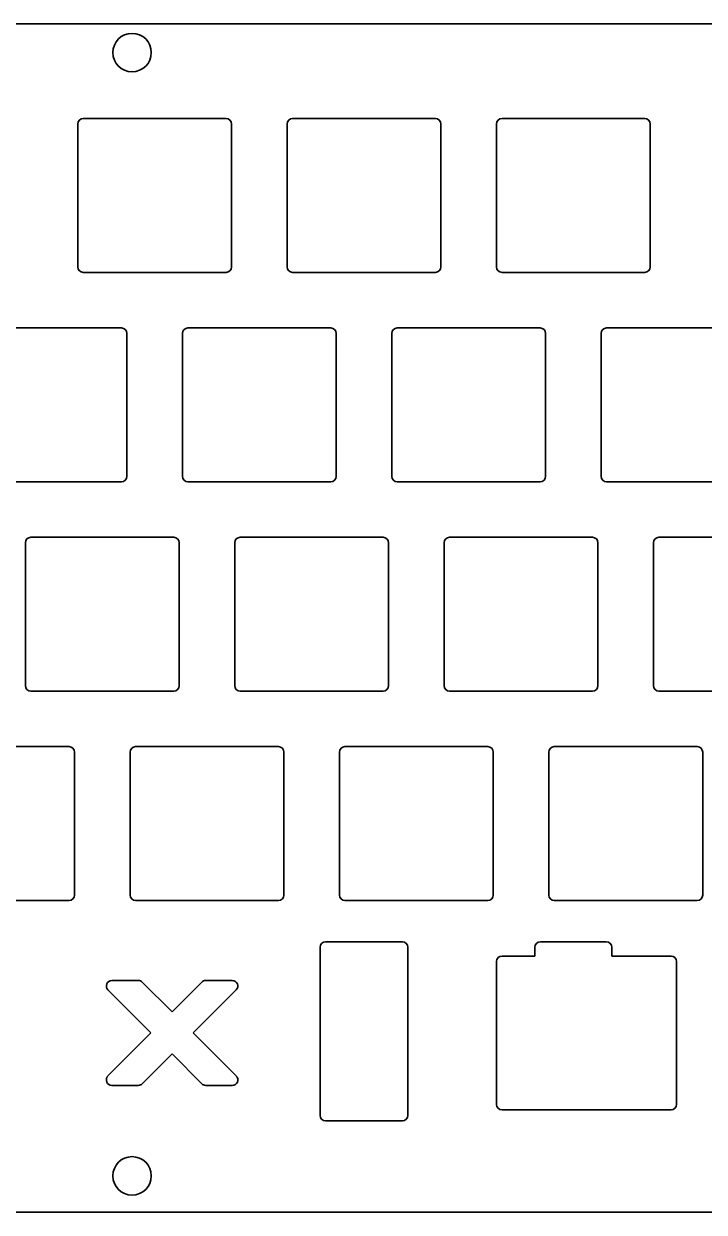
# Model space of a CAD drawing. Header units: millimetres. Extents: x 0 to 502, y 0 to 108.
# Drawn here: x 156.3 to 218.2, y 0 to 108.1 of the extents above; entities that cross this region are included whole.
import ezdxf

# ---------------------------------------------------------------- set-up
doc = ezdxf.new("R2010")
doc.units = ezdxf.units.MM
doc.layers.get('0').update_dxf_attribs({"lineweight": 35})

# ---------------------------------------------------------------- blocks, each defined once
blk = doc.blocks.new('*X6')
for p, q in [((171.47, 77.44), (-123.22, 77.44)), ((36.18, 68.32), (36.18, 55.32)), ((49.67, 68.82), (36.68, 68.82)), ((50.17, 55.32), (50.17, 68.32)), ((55.23, 68.32), (55.23, 55.32)), ((68.72, 68.82), (55.73, 68.82)), ((69.22, 55.32), (69.22, 68.32)), ((74.28, 68.32), (74.28, 55.32)), ((87.77, 68.82), (74.78, 68.82)), ((88.27, 55.32), (88.27, 68.32)), ((36.68, 54.82), (49.67, 54.82)), ((55.73, 54.82), (68.72, 54.82)), ((74.78, 54.82), (87.77, 54.82)), ((40.15, 49.77), (27.15, 49.77)), ((59.2, 49.77), (46.2, 49.77)), ((78.25, 49.77), (65.25, 49.77)), ((97.3, 49.77), (84.3, 49.77)), ((40.65, 36.27), (40.65, 49.27)), ((45.7, 49.27), (45.7, 36.27)), ((59.7, 36.27), (59.7, 49.27)), ((64.75, 49.27), (64.75, 36.27)), ((78.75, 36.27), (78.75, 49.27)), ((83.8, 49.27), (83.8, 36.27)), ((27.15, 35.77), (40.15, 35.77)), ((46.2, 35.77), (59.2, 35.77)), ((65.25, 35.77), (78.25, 35.77)), ((84.3, 35.77), (97.3, 35.77)), ((44.91, 30.72), (31.91, 30.72)), ((63.96, 30.72), (50.96, 30.72)), ((83.01, 30.72), (70.01, 30.72)), ((102.06, 30.72), (89.06, 30.72)), ((31.41, 30.22), (31.41, 17.22)), ((45.41, 17.22), (45.41, 30.22)), ((50.46, 30.22), (50.46, 17.22)), ((64.46, 17.22), (64.46, 30.22)), ((69.51, 30.22), (69.51, 17.22)), ((83.51, 17.22), (83.51, 30.22)), ((88.56, 30.22), (88.56, 17.22)), ((31.91, 16.72), (44.91, 16.72)), ((50.96, 16.72), (63.96, 16.72)), ((70.01, 16.72), (83.01, 16.72)), ((89.06, 16.72), (102.06, 16.72)), ((35.39, 11.67), (22.39, 11.67)), ((35.89, -1.83), (35.89, 11.17)), ((40.94, 11.17), (40.94, -1.83)), ((54.44, 11.67), (41.44, 11.67)), ((54.94, -1.83), (54.94, 11.17)), ((59.99, 11.17), (59.99, -1.83)), ((73.49, 11.67), (60.49, 11.67)), ((73.99, -1.83), (73.99, 11.17)), ((79.04, 11.17), (79.04, -1.83)), ((92.54, 11.67), (79.54, 11.67)), ((93.04, -1.83), (93.04, 11.17)), ((22.39, -2.33), (35.39, -2.33)), ((41.44, -2.33), (54.44, -2.33)), ((60.49, -2.33), (73.49, -2.33)), ((79.54, -2.33), (92.54, -2.33)), ((65.72, -6.08), (58.72, -6.08)), ((84.27, -6.08), (78.27, -6.08)), ((58.22, -6.58), (58.22, -21.88)), ((66.22, -21.88), (66.22, -6.58)), ((77.77, -7.38), (74.78, -7.38)), ((77.77, -6.58), (77.77, -7.38)), ((84.77, -7.38), (84.77, -6.58)), ((90.16, -7.38), (84.77, -7.38)), ((74.28, -7.88), (74.28, -20.88)), ((90.66, -20.88), (90.66, -7.88)), ((74.78, -21.38), (90.16, -21.38)), ((58.72, -22.38), (65.72, -22.38)), ((-123.22, -30.69), (171.47, -30.69))]:
    blk.add_line(p, q)
for centre in [(41.12, 74.82), (41.12, -27.38)]:
    blk.add_circle(centre, 1.75)
for centre, start, end in [((36.68, 68.32), 90, 180), ((49.67, 68.32), 0, 90), ((55.73, 68.32), 90, 180), ((68.72, 68.32), 0, 90), ((74.78, 68.32), 90, 180), ((87.77, 68.32), 0, 90), ((36.68, 55.32), 180, 270), ((49.67, 55.32), 270, 360), ((55.73, 55.32), 180, 270), ((68.72, 55.32), 270, 0), ((74.78, 55.32), 180, 270), ((87.77, 55.32), 270, 0), ((40.15, 49.27), 0, 90), ((46.2, 49.27), 90, 180), ((59.2, 49.27), 0, 90), ((65.25, 49.27), 90, 180), ((78.25, 49.27), 0, 90), ((84.3, 49.27), 90, 180), ((40.15, 36.27), 270, 0), ((46.2, 36.27), 180, 270), ((59.2, 36.27), 270, 0), ((65.25, 36.27), 180, 270), ((78.25, 36.27), 270, 0), ((84.3, 36.27), 180, 270), ((31.91, 30.22), 90, 180), ((44.91, 30.22), 0, 90), ((50.96, 30.22), 90, 180), ((63.96, 30.22), 0, 90), ((70.01, 30.22), 90, 180), ((83.01, 30.22), 0, 90), ((89.06, 30.22), 90, 180), ((31.91, 17.22), 180, 270), ((44.91, 17.22), 270, 0), ((50.96, 17.22), 180, 270), ((63.96, 17.22), 270, 0), ((70.01, 17.22), 180, 270), ((83.01, 17.22), 270, 0), ((89.06, 17.22), 180, 270), ((35.39, 11.17), 0, 90), ((41.44, 11.17), 90, 180), ((54.44, 11.17), 0, 90), ((60.49, 11.17), 90, 180), ((73.49, 11.17), 360, 90), ((79.54, 11.17), 90, 180), ((92.54, 11.17), 0, 90), ((35.39, -1.83), 270, 0), ((41.44, -1.83), 180, 270), ((54.44, -1.83), 270, 360), ((60.49, -1.83), 180, 270), ((73.49, -1.83), 270, 0), ((79.54, -1.83), 180, 270), ((92.54, -1.83), 270, 360), ((58.72, -6.58), 90, 180), ((65.72, -6.58), 0, 90), ((78.27, -6.58), 90, 180), ((84.27, -6.58), 0, 90), ((74.78, -7.88), 90, 180), ((90.16, -7.88), 0, 90), ((74.78, -20.88), 180, 270), ((90.16, -20.88), 270, 0), ((58.72, -21.88), 180, 270), ((65.72, -21.88), 270, 0)]:
    blk.add_arc(centre, 0.5, start, end)
blk = doc.blocks.new('*X7')
for p, q in [((-123.22, 77.44), (171.47, 77.44)), ((36.18, 68.32), (36.18, 55.32)), ((49.67, 68.82), (36.68, 68.82)), ((50.17, 55.32), (50.17, 68.32)), ((55.23, 68.32), (55.23, 55.32)), ((68.72, 68.82), (55.73, 68.82)), ((69.22, 55.32), (69.22, 68.32)), ((74.28, 68.32), (74.28, 55.32)), ((87.77, 68.82), (74.78, 68.82)), ((88.27, 55.32), (88.27, 68.32)), ((36.68, 54.82), (49.67, 54.82)), ((55.73, 54.82), (68.72, 54.82)), ((74.78, 54.82), (87.77, 54.82)), ((40.15, 49.77), (27.15, 49.77)), ((59.2, 49.77), (46.2, 49.77)), ((78.25, 49.77), (65.25, 49.77)), ((97.3, 49.77), (84.3, 49.77)), ((40.65, 36.27), (40.65, 49.27)), ((45.7, 49.27), (45.7, 36.27)), ((59.7, 36.27), (59.7, 49.27)), ((64.75, 49.27), (64.75, 36.27)), ((78.75, 36.27), (78.75, 49.27)), ((83.8, 49.27), (83.8, 36.27)), ((27.15, 35.77), (40.15, 35.77)), ((46.2, 35.77), (59.2, 35.77)), ((65.25, 35.77), (78.25, 35.77)), ((84.3, 35.77), (97.3, 35.77)), ((44.91, 30.72), (31.91, 30.72)), ((63.96, 30.72), (50.96, 30.72)), ((83.01, 30.72), (70.01, 30.72)), ((102.06, 30.72), (89.06, 30.72)), ((31.41, 30.22), (31.41, 17.22)), ((45.41, 17.22), (45.41, 30.22)), ((50.46, 30.22), (50.46, 17.22)), ((64.46, 17.22), (64.46, 30.22)), ((69.51, 30.22), (69.51, 17.22)), ((83.51, 17.22), (83.51, 30.22)), ((88.56, 30.22), (88.56, 17.22)), ((31.91, 16.72), (44.91, 16.72)), ((50.96, 16.72), (63.96, 16.72)), ((70.01, 16.72), (83.01, 16.72)), ((89.06, 16.72), (102.06, 16.72)), ((35.39, 11.67), (22.39, 11.67)), ((35.89, -1.83), (35.89, 11.17)), ((40.94, 11.17), (40.94, -1.83)), ((54.44, 11.67), (41.44, 11.67)), ((54.94, -1.83), (54.94, 11.17)), ((59.99, 11.17), (59.99, -1.83)), ((73.49, 11.67), (60.49, 11.67)), ((73.99, -1.83), (73.99, 11.17)), ((79.04, 11.17), (79.04, -1.83)), ((92.54, 11.67), (79.54, 11.67)), ((93.04, -1.83), (93.04, 11.17)), ((22.39, -2.33), (35.39, -2.33)), ((41.44, -2.33), (54.44, -2.33)), ((60.49, -2.33), (73.49, -2.33)), ((79.54, -2.33), (92.54, -2.33)), ((65.72, -6.08), (58.72, -6.08)), ((84.27, -6.08), (78.27, -6.08)), ((58.22, -6.58), (58.22, -21.88)), ((66.22, -21.88), (66.22, -6.58)), ((77.77, -7.38), (74.78, -7.38)), ((77.77, -6.58), (77.77, -7.38)), ((84.77, -7.38), (84.77, -6.58)), ((90.16, -7.38), (84.77, -7.38)), ((74.28, -7.88), (74.28, -20.88)), ((90.66, -20.88), (90.66, -7.88)), ((74.78, -21.38), (90.16, -21.38)), ((58.72, -22.38), (65.72, -22.38)), ((171.47, -30.69), (-123.22, -30.69))]:
    blk.add_line(p, q)
for centre in [(41.12, 74.82), (41.12, -27.38)]:
    blk.add_circle(centre, 1.75)
for centre, start, end in [((36.68, 68.32), 90, 180), ((49.67, 68.32), 0, 90), ((55.73, 68.32), 90, 180), ((68.72, 68.32), 0, 90), ((74.78, 68.32), 90, 180), ((87.77, 68.32), 0, 90), ((36.68, 55.32), 180, 270), ((49.67, 55.32), 270, 0), ((55.73, 55.32), 180, 270), ((68.72, 55.32), 270, 0), ((74.78, 55.32), 180, 270), ((87.77, 55.32), 270, 360), ((40.15, 49.27), 0, 90), ((46.2, 49.27), 90, 180), ((59.2, 49.27), 0, 90), ((65.25, 49.27), 90, 180), ((78.25, 49.27), 0, 90), ((84.3, 49.27), 90, 180), ((40.15, 36.27), 270, 0), ((46.2, 36.27), 180, 270), ((59.2, 36.27), 270, 0), ((65.25, 36.27), 180, 270), ((78.25, 36.27), 270, 0), ((84.3, 36.27), 180, 270), ((31.91, 30.22), 90, 180), ((44.91, 30.22), 0, 90), ((50.96, 30.22), 90, 180), ((63.96, 30.22), 0, 90), ((70.01, 30.22), 90, 180), ((83.01, 30.22), 360, 90), ((89.06, 30.22), 90, 180), ((31.91, 17.22), 180, 270), ((44.91, 17.22), 270, 360), ((50.96, 17.22), 180, 270), ((63.96, 17.22), 270, 0), ((70.01, 17.22), 180, 270), ((83.01, 17.22), 270, 0), ((89.06, 17.22), 180, 270), ((35.39, 11.17), 0, 90), ((41.44, 11.17), 90, 180), ((54.44, 11.17), 0, 90), ((60.49, 11.17), 90, 180), ((73.49, 11.17), 360, 90), ((79.54, 11.17), 90, 180), ((92.54, 11.17), 0, 90), ((35.39, -1.83), 270, 0), ((41.44, -1.83), 180, 270), ((54.44, -1.83), 270, 360), ((60.49, -1.83), 180, 270), ((73.49, -1.83), 270, 360), ((79.54, -1.83), 180, 270), ((92.54, -1.83), 270, 360), ((58.72, -6.58), 90, 180), ((65.72, -6.58), 0, 90), ((78.27, -6.58), 90, 180), ((84.27, -6.58), 0, 90), ((74.78, -7.88), 90, 180), ((90.16, -7.88), 0, 90), ((74.78, -20.88), 180, 270), ((90.16, -20.88), 270, 0), ((58.72, -21.88), 180, 270), ((65.72, -21.88), 270, 0)]:
    blk.add_arc(centre, 0.5, start, end)
blk = doc.blocks.new('*X64')
for p, q in [((83.8, 49.27), (83.8, 49.27)), ((83.8, 49.27), (83.8, 36.27)), ((83.8, 49.27), (83.8, 36.27)), ((83.8, 36.27), (83.8, 36.27))]:
    blk.add_line(p, q)
blk = doc.blocks.new('*X65')
for p, q in [((97.3, 49.77), (84.3, 49.77)), ((84.3, 49.77), (84.3, 49.77)), ((97.3, 49.77), (84.3, 49.77)), ((97.3, 49.77), (97.3, 49.77))]:
    blk.add_line(p, q)
blk = doc.blocks.new('*X67')
for p, q in [((84.3, 35.77), (84.3, 35.77)), ((84.3, 35.77), (97.3, 35.77)), ((84.3, 35.77), (97.3, 35.77)), ((97.3, 35.77), (97.3, 35.77))]:
    blk.add_line(p, q)
blk = doc.blocks.new('*X68')
for p, q in [((64.75, 49.27), (64.75, 49.27)), ((64.75, 49.27), (64.75, 36.27)), ((64.75, 49.27), (64.75, 36.27)), ((64.75, 36.27), (64.75, 36.27))]:
    blk.add_line(p, q)
blk = doc.blocks.new('*X69')
for p, q in [((78.25, 49.77), (65.25, 49.77)), ((65.25, 49.77), (65.25, 49.77)), ((78.25, 49.77), (65.25, 49.77)), ((78.25, 49.77), (78.25, 49.77))]:
    blk.add_line(p, q)
blk = doc.blocks.new('*X70')
for p, q in [((78.75, 36.27), (78.75, 49.27)), ((78.75, 49.27), (78.75, 49.27)), ((78.75, 36.27), (78.75, 49.27)), ((78.75, 36.27), (78.75, 36.27))]:
    blk.add_line(p, q)
blk = doc.blocks.new('*X71')
for p, q in [((65.25, 35.77), (65.25, 35.77)), ((65.25, 35.77), (78.25, 35.77)), ((65.25, 35.77), (78.25, 35.77)), ((78.25, 35.77), (78.25, 35.77))]:
    blk.add_line(p, q)
blk = doc.blocks.new('*X72')
for p, q in [((45.7, 49.27), (45.7, 49.27)), ((45.7, 49.27), (45.7, 36.27)), ((45.7, 49.27), (45.7, 36.27)), ((45.7, 36.27), (45.7, 36.27))]:
    blk.add_line(p, q)
blk = doc.blocks.new('*X73')
for p, q in [((59.2, 49.77), (46.2, 49.77)), ((46.2, 49.77), (46.2, 49.77)), ((59.2, 49.77), (46.2, 49.77)), ((59.2, 49.77), (59.2, 49.77))]:
    blk.add_line(p, q)
blk = doc.blocks.new('*X74')
for p, q in [((59.7, 36.27), (59.7, 49.27)), ((59.7, 49.27), (59.7, 49.27)), ((59.7, 36.27), (59.7, 49.27)), ((59.7, 36.27), (59.7, 36.27))]:
    blk.add_line(p, q)
blk = doc.blocks.new('*X75')
for p, q in [((46.2, 35.77), (46.2, 35.77)), ((46.2, 35.77), (59.2, 35.77)), ((46.2, 35.77), (59.2, 35.77)), ((59.2, 35.77), (59.2, 35.77))]:
    blk.add_line(p, q)
blk = doc.blocks.new('*X77')
for p, q in [((40.15, 49.77), (27.15, 49.77)), ((27.15, 49.77), (27.15, 49.77)), ((40.15, 49.77), (27.15, 49.77)), ((40.15, 49.77), (40.15, 49.77))]:
    blk.add_line(p, q)
blk = doc.blocks.new('*X78')
for p, q in [((40.65, 36.27), (40.65, 49.27)), ((40.65, 49.27), (40.65, 49.27)), ((40.65, 36.27), (40.65, 49.27)), ((40.65, 36.27), (40.65, 36.27))]:
    blk.add_line(p, q)
blk = doc.blocks.new('*X79')
for p, q in [((27.15, 35.77), (27.15, 35.77)), ((27.15, 35.77), (40.15, 35.77)), ((27.15, 35.77), (40.15, 35.77)), ((40.15, 35.77), (40.15, 35.77))]:
    blk.add_line(p, q)
blk = doc.blocks.new('*X80')
for p, q in [((88.56, 30.22), (88.56, 30.22)), ((88.56, 30.22), (88.56, 17.22)), ((88.56, 30.22), (88.56, 17.22)), ((88.56, 17.22), (88.56, 17.22))]:
    blk.add_line(p, q)
blk = doc.blocks.new('*X81')
for p, q in [((102.06, 30.72), (89.06, 30.72)), ((89.06, 30.72), (89.06, 30.72)), ((102.06, 30.72), (89.06, 30.72)), ((102.06, 30.72), (102.06, 30.72))]:
    blk.add_line(p, q)
blk = doc.blocks.new('*X83')
for p, q in [((89.06, 16.72), (89.06, 16.72)), ((89.06, 16.72), (102.06, 16.72)), ((89.06, 16.72), (102.06, 16.72)), ((102.06, 16.72), (102.06, 16.72))]:
    blk.add_line(p, q)
blk = doc.blocks.new('*X84')
for p, q in [((69.51, 30.22), (69.51, 30.22)), ((69.51, 30.22), (69.51, 17.22)), ((69.51, 30.22), (69.51, 17.22)), ((69.51, 17.22), (69.51, 17.22))]:
    blk.add_line(p, q)
blk = doc.blocks.new('*X85')
for p, q in [((83.01, 30.72), (70.01, 30.72)), ((70.01, 30.72), (70.01, 30.72)), ((83.01, 30.72), (70.01, 30.72)), ((83.01, 30.72), (83.01, 30.72))]:
    blk.add_line(p, q)
blk = doc.blocks.new('*X86')
for p, q in [((83.51, 17.22), (83.51, 30.22)), ((83.51, 30.22), (83.51, 30.22)), ((83.51, 17.22), (83.51, 30.22)), ((83.51, 17.22), (83.51, 17.22))]:
    blk.add_line(p, q)
blk = doc.blocks.new('*X87')
for p, q in [((70.01, 16.72), (70.01, 16.72)), ((70.01, 16.72), (83.01, 16.72)), ((70.01, 16.72), (83.01, 16.72)), ((83.01, 16.72), (83.01, 16.72))]:
    blk.add_line(p, q)
blk = doc.blocks.new('*X88')
for p, q in [((50.46, 30.22), (50.46, 30.22)), ((50.46, 30.22), (50.46, 17.22)), ((50.46, 30.22), (50.46, 17.22)), ((50.46, 17.22), (50.46, 17.22))]:
    blk.add_line(p, q)
blk = doc.blocks.new('*X89')
for p, q in [((63.96, 30.72), (50.96, 30.72)), ((50.96, 30.72), (50.96, 30.72)), ((63.96, 30.72), (50.96, 30.72)), ((63.96, 30.72), (63.96, 30.72))]:
    blk.add_line(p, q)
blk = doc.blocks.new('*X90')
for p, q in [((64.46, 17.22), (64.46, 30.22)), ((64.46, 30.22), (64.46, 30.22)), ((64.46, 17.22), (64.46, 30.22)), ((64.46, 17.22), (64.46, 17.22))]:
    blk.add_line(p, q)
blk = doc.blocks.new('*X91')
for p, q in [((50.96, 16.72), (50.96, 16.72)), ((50.96, 16.72), (63.96, 16.72)), ((50.96, 16.72), (63.96, 16.72)), ((63.96, 16.72), (63.96, 16.72))]:
    blk.add_line(p, q)
blk = doc.blocks.new('*X92')
for p, q in [((31.41, 30.22), (31.41, 30.22)), ((31.41, 30.22), (31.41, 17.22)), ((31.41, 30.22), (31.41, 17.22)), ((31.41, 17.22), (31.41, 17.22))]:
    blk.add_line(p, q)
blk = doc.blocks.new('*X93')
for p, q in [((44.91, 30.72), (31.91, 30.72)), ((31.91, 30.72), (31.91, 30.72)), ((44.91, 30.72), (31.91, 30.72)), ((44.91, 30.72), (44.91, 30.72))]:
    blk.add_line(p, q)
blk = doc.blocks.new('*X94')
for p, q in [((45.41, 17.22), (45.41, 30.22)), ((45.41, 30.22), (45.41, 30.22)), ((45.41, 17.22), (45.41, 30.22)), ((45.41, 17.22), (45.41, 17.22))]:
    blk.add_line(p, q)
blk = doc.blocks.new('*X95')
for p, q in [((31.91, 16.72), (31.91, 16.72)), ((31.91, 16.72), (44.91, 16.72)), ((31.91, 16.72), (44.91, 16.72)), ((44.91, 16.72), (44.91, 16.72))]:
    blk.add_line(p, q)
blk = doc.blocks.new('*X128')
for p, q in [((66.22, -21.88), (66.22, -6.58)), ((66.22, -6.58), (66.22, -6.58)), ((66.22, -21.88), (66.22, -6.58)), ((66.22, -21.88), (66.22, -21.88))]:
    blk.add_line(p, q)
blk = doc.blocks.new('*X129')
for p, q in [((58.72, -22.38), (58.72, -22.38)), ((58.72, -22.38), (65.72, -22.38)), ((58.72, -22.38), (65.72, -22.38)), ((65.72, -22.38), (65.72, -22.38))]:
    blk.add_line(p, q)
blk = doc.blocks.new('*X130')
for p, q in [((58.22, -6.58), (58.22, -6.58)), ((58.22, -6.58), (58.22, -21.88)), ((58.22, -6.58), (58.22, -21.88)), ((58.22, -21.88), (58.22, -21.88))]:
    blk.add_line(p, q)
blk = doc.blocks.new('*X131')
for p, q in [((65.72, -6.08), (58.72, -6.08)), ((58.72, -6.08), (58.72, -6.08)), ((65.72, -6.08), (58.72, -6.08)), ((65.72, -6.08), (65.72, -6.08))]:
    blk.add_line(p, q)
blk = doc.blocks.new('*X140')
for p, q in [((79.04, 11.17), (79.04, 11.17)), ((79.04, 11.17), (79.04, -1.83)), ((79.04, 11.17), (79.04, -1.83)), ((79.04, -1.83), (79.04, -1.83))]:
    blk.add_line(p, q)
blk = doc.blocks.new('*X141')
for p, q in [((92.54, 11.67), (79.54, 11.67)), ((79.54, 11.67), (79.54, 11.67)), ((92.54, 11.67), (79.54, 11.67)), ((92.54, 11.67), (92.54, 11.67))]:
    blk.add_line(p, q)
blk = doc.blocks.new('*X142')
for p, q in [((93.04, -1.83), (93.04, 11.17)), ((93.04, 11.17), (93.04, 11.17)), ((93.04, -1.83), (93.04, 11.17)), ((93.04, -1.83), (93.04, -1.83))]:
    blk.add_line(p, q)
blk = doc.blocks.new('*X143')
for p, q in [((79.54, -2.33), (79.54, -2.33)), ((79.54, -2.33), (92.54, -2.33)), ((79.54, -2.33), (92.54, -2.33)), ((92.54, -2.33), (92.54, -2.33))]:
    blk.add_line(p, q)
blk = doc.blocks.new('*X144')
for p, q in [((59.99, 11.17), (59.99, 11.17)), ((59.99, 11.17), (59.99, -1.83)), ((59.99, 11.17), (59.99, -1.83)), ((59.99, -1.83), (59.99, -1.83))]:
    blk.add_line(p, q)
blk = doc.blocks.new('*X145')
for p, q in [((73.49, 11.67), (60.49, 11.67)), ((60.49, 11.67), (60.49, 11.67)), ((73.49, 11.67), (60.49, 11.67)), ((73.49, 11.67), (73.49, 11.67))]:
    blk.add_line(p, q)
blk = doc.blocks.new('*X146')
for p, q in [((73.99, -1.83), (73.99, 11.17)), ((73.99, 11.17), (73.99, 11.17)), ((73.99, -1.83), (73.99, 11.17)), ((73.99, -1.83), (73.99, -1.83))]:
    blk.add_line(p, q)
blk = doc.blocks.new('*X147')
for p, q in [((60.49, -2.33), (60.49, -2.33)), ((60.49, -2.33), (73.49, -2.33)), ((60.49, -2.33), (73.49, -2.33)), ((73.49, -2.33), (73.49, -2.33))]:
    blk.add_line(p, q)
blk = doc.blocks.new('*X148')
for p, q in [((40.94, 11.17), (40.94, 11.17)), ((40.94, 11.17), (40.94, -1.83)), ((40.94, 11.17), (40.94, -1.83)), ((40.94, -1.83), (40.94, -1.83))]:
    blk.add_line(p, q)
blk = doc.blocks.new('*X149')
for p, q in [((54.44, 11.67), (41.44, 11.67)), ((41.44, 11.67), (41.44, 11.67)), ((54.44, 11.67), (41.44, 11.67)), ((54.44, 11.67), (54.44, 11.67))]:
    blk.add_line(p, q)
blk = doc.blocks.new('*X150')
for p, q in [((54.94, -1.83), (54.94, 11.17)), ((54.94, 11.17), (54.94, 11.17)), ((54.94, -1.83), (54.94, 11.17)), ((54.94, -1.83), (54.94, -1.83))]:
    blk.add_line(p, q)
blk = doc.blocks.new('*X151')
for p, q in [((41.44, -2.33), (41.44, -2.33)), ((41.44, -2.33), (54.44, -2.33)), ((41.44, -2.33), (54.44, -2.33)), ((54.44, -2.33), (54.44, -2.33))]:
    blk.add_line(p, q)
blk = doc.blocks.new('*X153')
for p, q in [((35.39, 11.67), (22.39, 11.67)), ((22.39, 11.67), (22.39, 11.67)), ((35.39, 11.67), (22.39, 11.67)), ((35.39, 11.67), (35.39, 11.67))]:
    blk.add_line(p, q)
blk = doc.blocks.new('*X154')
for p, q in [((35.89, -1.83), (35.89, 11.17)), ((35.89, 11.17), (35.89, 11.17)), ((35.89, -1.83), (35.89, 11.17)), ((35.89, -1.83), (35.89, -1.83))]:
    blk.add_line(p, q)
blk = doc.blocks.new('*X155')
for p, q in [((22.39, -2.33), (22.39, -2.33)), ((22.39, -2.33), (35.39, -2.33)), ((22.39, -2.33), (35.39, -2.33)), ((35.39, -2.33), (35.39, -2.33))]:
    blk.add_line(p, q)
blk = doc.blocks.new('*X160')
for p, q in [((77.77, -7.38), (74.78, -7.38)), ((74.78, -7.38), (74.78, -7.38)), ((77.77, -7.38), (74.78, -7.38)), ((77.77, -7.38), (77.77, -7.38))]:
    blk.add_line(p, q)
blk = doc.blocks.new('*X161')
for p, q in [((77.77, -6.58), (77.77, -6.58)), ((77.77, -6.58), (77.77, -7.38)), ((77.77, -6.58), (77.77, -7.38)), ((77.77, -7.38), (77.77, -7.38))]:
    blk.add_line(p, q)
blk = doc.blocks.new('*X162')
for p, q in [((84.27, -6.08), (78.27, -6.08)), ((78.27, -6.08), (78.27, -6.08)), ((84.27, -6.08), (78.27, -6.08)), ((84.27, -6.08), (84.27, -6.08))]:
    blk.add_line(p, q)
blk = doc.blocks.new('*X163')
for p, q in [((84.77, -7.38), (84.77, -6.58)), ((84.77, -6.58), (84.77, -6.58)), ((84.77, -7.38), (84.77, -6.58)), ((84.77, -7.38), (84.77, -7.38))]:
    blk.add_line(p, q)
blk = doc.blocks.new('*X164')
for p, q in [((90.16, -7.38), (84.77, -7.38)), ((84.77, -7.38), (84.77, -7.38)), ((90.16, -7.38), (84.77, -7.38)), ((90.16, -7.38), (90.16, -7.38))]:
    blk.add_line(p, q)
blk = doc.blocks.new('*X165')
for p, q in [((90.66, -20.88), (90.66, -7.88)), ((90.66, -7.88), (90.66, -7.88)), ((90.66, -20.88), (90.66, -7.88)), ((90.66, -20.88), (90.66, -20.88))]:
    blk.add_line(p, q)
blk = doc.blocks.new('*X166')
for p, q in [((74.78, -21.38), (74.78, -21.38)), ((74.78, -21.38), (90.16, -21.38)), ((74.78, -21.38), (90.16, -21.38)), ((90.16, -21.38), (90.16, -21.38))]:
    blk.add_line(p, q)
blk = doc.blocks.new('*X167')
for p, q in [((74.28, -7.88), (74.28, -7.88)), ((74.28, -7.88), (74.28, -20.88)), ((74.28, -7.88), (74.28, -20.88)), ((74.28, -20.88), (74.28, -20.88))]:
    blk.add_line(p, q)
blk = doc.blocks.new('*X246')
for p, q in [((36.18, 68.32), (36.18, 68.32)), ((36.18, 68.32), (36.18, 55.32)), ((36.18, 68.32), (36.18, 55.32)), ((36.18, 55.32), (36.18, 55.32))]:
    blk.add_line(p, q)
blk = doc.blocks.new('*X247')
for p, q in [((49.67, 68.82), (36.68, 68.82)), ((36.68, 68.82), (36.68, 68.82)), ((49.67, 68.82), (36.68, 68.82)), ((49.67, 68.82), (49.67, 68.82))]:
    blk.add_line(p, q)
blk = doc.blocks.new('*X248')
for p, q in [((50.17, 55.32), (50.17, 68.32)), ((50.17, 68.32), (50.17, 68.32)), ((50.17, 55.32), (50.17, 68.32)), ((50.17, 55.32), (50.17, 55.32))]:
    blk.add_line(p, q)
blk = doc.blocks.new('*X249')
for p, q in [((36.68, 54.82), (36.68, 54.82)), ((36.68, 54.82), (49.67, 54.82)), ((36.68, 54.82), (49.67, 54.82)), ((49.67, 54.82), (49.67, 54.82))]:
    blk.add_line(p, q)
blk = doc.blocks.new('*X250')
for p, q in [((55.23, 68.32), (55.23, 68.32)), ((55.23, 68.32), (55.23, 55.32)), ((55.23, 68.32), (55.23, 55.32)), ((55.23, 55.32), (55.23, 55.32))]:
    blk.add_line(p, q)
blk = doc.blocks.new('*X251')
for p, q in [((68.72, 68.82), (55.73, 68.82)), ((55.73, 68.82), (55.73, 68.82)), ((68.72, 68.82), (55.73, 68.82)), ((68.72, 68.82), (68.72, 68.82))]:
    blk.add_line(p, q)
blk = doc.blocks.new('*X252')
for p, q in [((69.22, 55.32), (69.22, 68.32)), ((69.22, 68.32), (69.22, 68.32)), ((69.22, 55.32), (69.22, 68.32)), ((69.22, 55.32), (69.22, 55.32))]:
    blk.add_line(p, q)
blk = doc.blocks.new('*X253')
for p, q in [((55.73, 54.82), (55.73, 54.82)), ((55.73, 54.82), (68.72, 54.82)), ((55.73, 54.82), (68.72, 54.82)), ((68.72, 54.82), (68.72, 54.82))]:
    blk.add_line(p, q)
blk = doc.blocks.new('*X254')
for p, q in [((74.28, 68.32), (74.28, 68.32)), ((74.28, 68.32), (74.28, 55.32)), ((74.28, 68.32), (74.28, 55.32)), ((74.28, 55.32), (74.28, 55.32))]:
    blk.add_line(p, q)
blk = doc.blocks.new('*X255')
for p, q in [((87.77, 68.82), (74.78, 68.82)), ((74.78, 68.82), (74.78, 68.82)), ((87.77, 68.82), (74.78, 68.82)), ((87.77, 68.82), (87.77, 68.82))]:
    blk.add_line(p, q)
blk = doc.blocks.new('*X256')
for p, q in [((88.27, 55.32), (88.27, 68.32)), ((88.27, 68.32), (88.27, 68.32)), ((88.27, 55.32), (88.27, 68.32)), ((88.27, 55.32), (88.27, 55.32))]:
    blk.add_line(p, q)
blk = doc.blocks.new('*X257')
for p, q in [((74.78, 54.82), (74.78, 54.82)), ((74.78, 54.82), (87.77, 54.82)), ((74.78, 54.82), (87.77, 54.82)), ((87.77, 54.82), (87.77, 54.82))]:
    blk.add_line(p, q)
blk = doc.blocks.new('*X290')
for p, q in [((171.47, -30.69), (-123.22, -30.69)), ((-123.22, -30.69), (171.47, -30.69))]:
    blk.add_line(p, q)
blk = doc.blocks.new('*X292')
for p, q in [((171.47, 77.44), (-123.22, 77.44)), ((-123.22, 77.44), (171.47, 77.44))]:
    blk.add_line(p, q)

msp = doc.modelspace()

# ---------------------------------------------------------------- linework, layer by layer
for p, q in [((166.71, 21.08), (164.3, 21.08)), ((169.78, 18.23), (167.07, 20.94)), ((172.49, 20.94), (169.78, 18.23)), ((175.26, 21.08), (172.84, 21.08)), ((163.95, 20.23), (167.86, 16.31)), ((171.69, 16.31), (175.61, 20.23)), ((167.86, 16.31), (163.95, 12.4)), ((171.69, 16.31), (175.61, 12.4)), ((169.78, 14.4), (167.07, 11.69)), ((169.78, 14.4), (172.49, 11.69)), ((164.3, 11.54), (166.71, 11.54)), ((172.84, 11.54), (175.26, 11.54))]:
    msp.add_line(p, q)
for centre, start, end in [((164.3, 20.58), 90, 225.0033), ((166.71, 20.58), 45.0033, 90), ((172.84, 20.58), 90, 134.9967), ((175.26, 20.58), 314.9967, 90), ((164.3, 12.04), 134.9967, 270), ((175.26, 12.04), 270, 45.0033), ((166.71, 12.04), 270, 314.9967), ((172.84, 12.04), 225.0033, 270)]:
    msp.add_arc(centre, 0.5, start, end)

# ---------------------------------------------------------------- block references
for name in ['*X6', '*X7', '*X292', '*X247', '*X251', '*X255', '*X246', '*X248', '*X250', '*X252', '*X254', '*X256', '*X249', '*X253', '*X257', '*X77', '*X73', '*X69', '*X65', '*X78', '*X72', '*X74', '*X68', '*X70', '*X64', '*X79', '*X75', '*X71', '*X67', '*X92', '*X93', '*X94', '*X88', '*X89', '*X90', '*X84', '*X85', '*X86', '*X80', '*X81', '*X95', '*X91', '*X87', '*X83', '*X153', '*X149', '*X145', '*X141', '*X154', '*X148', '*X150', '*X144', '*X146', '*X140', '*X142', '*X155', '*X151', '*X147', '*X143', '*X130', '*X131', '*X128', '*X161', '*X162', '*X163', '*X167', '*X160', '*X164', '*X165', '*X166', '*X129', '*X290']:
    msp.add_blockref(name, (125.02, 30.69))

doc.saveas('drawing.dxf')
